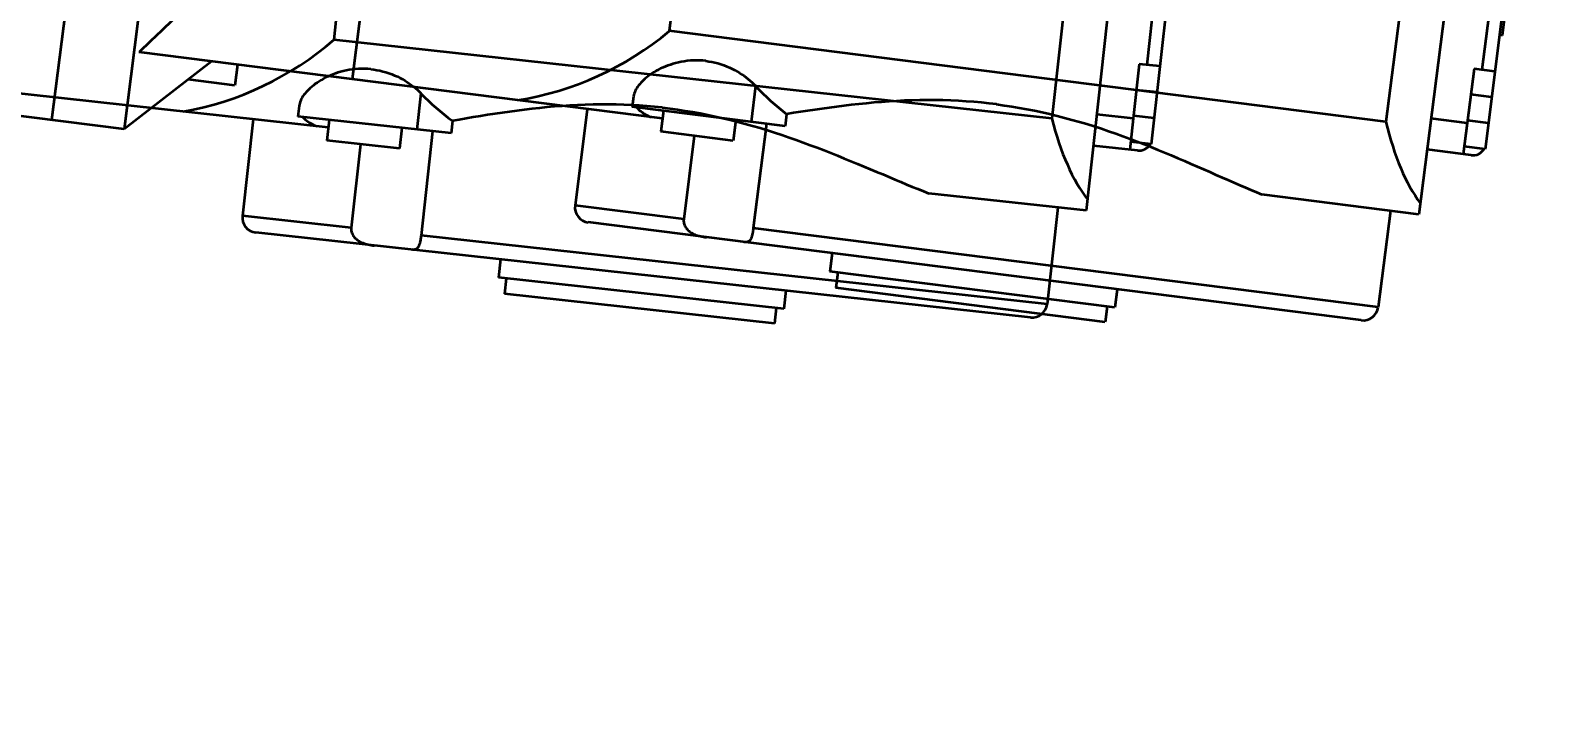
# Model space of a CAD drawing. Header units: millimetres. Extents: x -50460 to 50460, y -35640 to 35640.
# Drawn here: x 15225.3 to 15517.2, y -3550.3 to -3421.8 of the extents above; entities that cross this region are included whole.
import ezdxf

# ---------------------------------------------------------------- set-up
doc = ezdxf.new("R2010")
doc.units = ezdxf.units.MM
doc.layers.get('0').update_dxf_attribs({"lineweight": 35})
for name, color, linetype, lineweight in [('CDRAFT0', 7, 'Continuous', 15), ('EB0', 7, 'Continuous', 15), ('尺寸线层', 4, 'Continuous', 18)]:
    doc.layers.add(name, color=color, linetype=linetype, lineweight=lineweight)
doc.styles.get("Standard").update_dxf_attribs({"font": ''})
doc.styles.get('Standard').set_extended_font_data('宋体')
doc.dimstyles.new('AM_DEMATIC$0', dxfattribs={"dimscale": 120, "dimtxt": 3, "dimasz": 1.5, "dimexe": 1, "dimexo": 0, "dimgap": 1, "dimtad": 1, "dimdsep": 46, "dimtxsty": 'Standard', "dimblk": '_CAXARROW', "dimcen": 0, "dimdle": 3, "dimclrd": 256, "dimclre": 256, "dimclrt": 2, "dimadec": 0, "dimazin": 2, "dimtfac": 0.707107, "dimtdec": 3, "dimtmove": 0, "dimatfit": 3, "dimfxl": 0, "dimfrac": 2, "dimtolj": 1, "dimlwd": 18, "dimarcsym": 0})

# ---------------------------------------------------------------- blocks, each defined once
blk = doc.blocks.new('*X513')
at = {"layer": '尺寸线层', "linetype": 'Continuous', "lineweight": 18, "transparency": 16777216}
for points in [[(22089.95, -1589.73), (22112.45, -1769.73), (22067.45, -1769.73)], [(22089.95, -15589.73), (22112.45, -15409.73), (22067.45, -15409.73)]]:
    blk.add_hatch(color=256, dxfattribs=at).paths.add_polyline_path(points, flags=0)
at = {"layer": '尺寸线层', "transparency": 16777216}
for p, q in [((14580.26, -1589.73), (22209.95, -1589.73)), ((14580.26, -15589.73), (22209.95, -15589.73))]:
    blk.add_line(p, q, dxfattribs=at)
at = {"layer": '尺寸线层', "linetype": 'Continuous', "lineweight": 18, "transparency": 16777216}
blk.add_line((22089.95, -1589.73), (22089.95, -15589.73), dxfattribs=at)
at = {"layer": '尺寸线层', "color": 2, "transparency": 16777216, "insert": (21789.95, -8576.73), "char_height": 360, "width": 2392, "attachment_point": 5, "rotation": 90, "line_spacing_factor": 1.37}
blk.add_mtext('14000', dxfattribs=at)
blk = doc.blocks.new('_CAXARROW')
blk.add_hatch(color=0).paths.add_polyline_path([(0, 0), (-1, 0.125), (-1, -0.125)], flags=0)
blk = doc.blocks.new('*X597')
at = {"layer": 'CDRAFT0', "color": 1, "linetype": 'Continuous', "lineweight": 35}
for p, q in [((79.78, -33.9), (65.61, -163.12)), ((89.19, -49.01), (78.07, -150.4)), ((85.07, -63.65), (77.22, -135.22)), ((-73.99, -89.47), (-78.48, -130.42)), ((63.5, -104.54), (59.01, -145.5)), ((59.01, -145.5), (-78.48, -130.42)), ((-79.52, -147.21), (-179.92, -136.2)), ((-78.64, -137.04), (-79.11, -137.23)), ((-78.16, -136.86), (-78.64, -137.04)), ((-77.68, -136.7), (-78.16, -136.86)), ((-77.17, -136.55), (-77.68, -136.7)), ((-76.64, -136.41), (-77.17, -136.55)), ((-76.09, -136.29), (-76.64, -136.41)), ((-75.53, -136.18), (-76.09, -136.29)), ((-74.94, -136.09), (-75.53, -136.18)), ((-74.35, -136.03), (-74.94, -136.09)), ((-73.75, -135.98), (-74.35, -136.03)), ((-73.15, -135.96), (-73.75, -135.98)), ((-72.55, -135.96), (-73.15, -135.96)), ((-71.96, -135.99), (-72.55, -135.96)), ((-71.38, -136.04), (-71.96, -135.99)), ((-71.38, -136.04), (-70.81, -136.1)), ((-70.81, -136.1), (-70.23, -136.2)), ((-70.23, -136.2), (-69.64, -136.31)), ((-69.64, -136.31), (-69.06, -136.45)), ((-69.06, -136.45), (-68.48, -136.62)), ((-68.48, -136.62), (-67.91, -136.8)), ((-67.91, -136.8), (-67.35, -137.01)), ((-67.35, -137.01), (-66.81, -137.23)), ((75.73, -135.06), (74.59, -145.5)), ((79.71, -135.49), (75.73, -135.06)), ((-83.26, -139.9), (-83.51, -140.16)), ((-82.99, -139.65), (-83.26, -139.9)), ((-82.69, -139.39), (-82.99, -139.65)), ((-82.37, -139.13), (-82.69, -139.39)), ((-82.03, -138.87), (-82.37, -139.13)), ((-81.66, -138.62), (-82.03, -138.87)), ((-81.28, -138.37), (-81.66, -138.62)), ((-80.88, -138.12), (-81.28, -138.37)), ((-80.46, -137.88), (-80.88, -138.12)), ((-80.02, -137.66), (-80.46, -137.88)), ((-79.57, -137.44), (-80.02, -137.66)), ((-79.11, -137.23), (-79.57, -137.44)), ((-66.81, -137.23), (-66.29, -137.46)), ((-66.29, -137.46), (-65.8, -137.71)), ((-65.8, -137.71), (-65.33, -137.96)), ((-65.33, -137.96), (-64.88, -138.22)), ((-64.88, -138.22), (-64.45, -138.49)), ((-64.45, -138.49), (-64.03, -138.78)), ((-64.03, -138.78), (-63.61, -139.07)), ((-63.61, -139.07), (-63.21, -139.38)), ((-63.21, -139.38), (-62.83, -139.69)), ((-62.83, -139.69), (-62.46, -140.01)), ((-62.46, -140.01), (-62.12, -140.34)), ((79.16, -140.46), (75.19, -140.03)), ((-85.06, -142.78), (-85.1, -143.04)), ((-84.99, -142.52), (-85.06, -142.78)), ((-84.91, -142.26), (-84.99, -142.52)), ((-84.8, -142), (-84.91, -142.26)), ((-84.68, -141.73), (-84.8, -142)), ((-84.53, -141.47), (-84.68, -141.73)), ((-84.36, -141.2), (-84.53, -141.47)), ((-84.18, -140.94), (-84.36, -141.2)), ((-83.97, -140.68), (-84.18, -140.94)), ((-83.75, -140.42), (-83.97, -140.68)), ((-83.51, -140.16), (-83.75, -140.42)), ((-61.79, -140.66), (-62.54, -147.56)), ((-62.12, -140.34), (-61.79, -140.66)), ((-31.78, -142.92), (-33.26, -143)), ((-30.31, -142.87), (-31.78, -142.92)), ((-28.83, -142.82), (-30.31, -142.87)), ((-27.35, -142.8), (-28.83, -142.82)), ((-25.87, -142.8), (-27.35, -142.8)), ((-24.39, -142.82), (-25.87, -142.8)), ((-22.92, -142.87), (-24.39, -142.82)), ((-21.44, -142.93), (-22.92, -142.87)), ((-19.97, -143.01), (-21.44, -142.93)), ((-93.93, -145.63), (-95.96, -164.12)), ((-85.1, -143.06), (-85.32, -145.07)), ((-56.01, -148.28), (-85.32, -145.07)), ((-84.44, -145.16), (-84.28, -145.35)), ((-84.28, -145.35), (-84.1, -145.53)), ((-84.1, -145.53), (-83.9, -145.71)), ((-83.9, -145.71), (-83.68, -145.88)), ((-83.68, -145.88), (-83.45, -146.05)), ((-79.35, -145.72), (-79.79, -149.7)), ((-54.44, -145.71), (-55.76, -145.95)), ((-53.1, -145.48), (-54.44, -145.71)), ((-51.76, -145.25), (-53.1, -145.48)), ((-50.4, -145.03), (-51.76, -145.25)), ((-49.02, -144.8), (-50.4, -145.03)), ((-47.64, -144.59), (-49.02, -144.8)), ((-46.24, -144.38), (-47.64, -144.59)), ((-44.83, -144.18), (-46.24, -144.38)), ((-43.41, -143.99), (-44.83, -144.18)), ((-41.98, -143.81), (-43.41, -143.99)), ((-40.55, -143.64), (-41.98, -143.81)), ((-39.1, -143.48), (-40.55, -143.64)), ((-37.65, -143.34), (-39.1, -143.48)), ((-36.19, -143.21), (-37.65, -143.34)), ((-34.72, -143.1), (-36.19, -143.21)), ((-33.26, -143), (-34.72, -143.1)), ((-18.51, -143.12), (-19.97, -143.01)), ((-17.04, -143.25), (-18.51, -143.12)), ((-15.59, -143.4), (-17.04, -143.25)), ((-15.59, -143.4), (-14.13, -143.57)), ((-14.13, -143.57), (-12.68, -143.77)), ((-12.68, -143.77), (-11.22, -143.99)), ((-11.22, -143.99), (-9.77, -144.23)), ((-9.77, -144.23), (-8.32, -144.49)), ((-8.32, -144.49), (-6.87, -144.77)), ((-6.87, -144.77), (-5.42, -145.07)), ((-5.42, -145.07), (-3.98, -145.4)), ((-3.98, -145.4), (-2.54, -145.74)), ((-2.54, -145.74), (-1.11, -146.11)), ((74.59, -145.5), (67.63, -144.73)), ((74.59, -145.5), (73.93, -151.46)), ((78.62, -145.43), (74.64, -145)), ((-83.45, -146.05), (-83.2, -146.22)), ((-83.2, -146.22), (-82.93, -146.38)), ((-82.93, -146.38), (-82.65, -146.53)), ((-82.65, -146.53), (-82.35, -146.68)), ((-82.35, -146.68), (-82.04, -146.83)), ((-82.04, -146.83), (-81.72, -146.97)), ((-65.44, -147.25), (-65.87, -151.22)), ((-59.57, -147.89), (-61.76, -167.87)), ((-55.76, -145.95), (-56.01, -148.28)), ((-1.11, -146.11), (0.32, -146.49)), ((0.32, -146.49), (1.74, -146.89)), ((1.74, -146.89), (3.15, -147.3)), ((3.15, -147.3), (4.55, -147.73)), ((4.55, -147.73), (5.95, -148.17)), ((5.95, -148.17), (7.33, -148.63)), ((7.33, -148.63), (8.71, -149.1)), ((-65.87, -151.22), (-79.79, -149.7)), ((-73.36, -150.4), (-75.12, -166.4)), ((8.71, -149.1), (10.07, -149.58)), ((10.07, -149.58), (11.43, -150.06)), ((11.43, -150.06), (12.77, -150.56)), ((12.77, -150.56), (14.1, -151.06)), ((14.1, -151.06), (15.41, -151.57)), ((15.41, -151.57), (16.72, -152.08)), ((75.42, -151.62), (66.98, -150.7)), ((78.07, -150.4), (74.1, -149.97)), ((16.72, -152.08), (18.01, -152.59)), ((18.01, -152.59), (19.29, -153.11)), ((19.29, -153.11), (20.55, -153.63)), ((20.55, -153.63), (21.8, -154.14)), ((21.8, -154.14), (23.03, -154.66)), ((23.03, -154.66), (24.25, -155.17)), ((24.25, -155.17), (25.45, -155.67)), ((25.45, -155.67), (26.64, -156.17)), ((26.64, -156.17), (27.81, -156.66)), ((27.81, -156.66), (28.96, -157.15)), ((28.96, -157.15), (30.09, -157.62)), ((30.09, -157.62), (31.21, -158.09)), ((31.21, -158.09), (32.31, -158.54)), ((32.31, -158.54), (33.39, -158.98)), ((33.39, -158.98), (34.45, -159.41)), ((34.45, -159.41), (35.49, -159.82)), ((65.61, -163.12), (35.49, -159.82)), ((60.15, -162.52), (58.12, -181.01)), ((65.61, -163.12), (65.61, -163.12)), ((-75.12, -166.4), (-95.96, -164.12)), ((54.92, -183.58), (-93.39, -167.32)), ((-75.12, -166.4), (-75.13, -166.6)), ((-75.13, -166.6), (-75.13, -166.79)), ((-75.13, -166.79), (-75.11, -166.98)), ((-75.11, -166.98), (-75.07, -167.17)), ((-75.07, -167.17), (-75.02, -167.35)), ((-75.02, -167.35), (-74.95, -167.53)), ((-74.95, -167.53), (-74.87, -167.7)), ((-74.87, -167.7), (-74.77, -167.87)), ((-74.77, -167.87), (-74.67, -168.03)), ((-74.67, -168.03), (-74.55, -168.19)), ((-74.55, -168.19), (-74.42, -168.33)), ((-74.42, -168.33), (-74.28, -168.48)), ((-74.28, -168.48), (-74.12, -168.62)), ((-74.12, -168.62), (-73.95, -168.75)), ((-73.95, -168.75), (-73.76, -168.88)), ((-73.76, -168.88), (-73.56, -169)), ((-73.56, -169), (-73.36, -169.11)), ((-73.36, -169.11), (-73.13, -169.21)), ((-73.13, -169.21), (-72.9, -169.31)), ((-61.97, -169.22), (-62, -169.35)), ((-61.94, -169.08), (-61.97, -169.22)), ((-61.92, -168.95), (-61.94, -169.08)), ((-61.89, -168.8), (-61.92, -168.95)), ((-61.87, -168.66), (-61.89, -168.8)), ((-61.84, -168.5), (-61.87, -168.66)), ((-61.82, -168.35), (-61.84, -168.5)), ((-61.8, -168.19), (-61.82, -168.35)), ((-61.78, -168.03), (-61.8, -168.19)), ((-61.76, -167.87), (-61.78, -168.03)), ((58.12, -181.01), (-61.76, -167.87)), ((-72.9, -169.31), (-72.65, -169.4)), ((-72.65, -169.4), (-72.4, -169.48)), ((-72.4, -169.48), (-72.13, -169.56)), ((-72.13, -169.56), (-71.85, -169.62)), ((-71.85, -169.62), (-71.57, -169.68)), ((-71.57, -169.68), (-71.28, -169.73)), ((-71.28, -169.73), (-71, -169.77)), ((-71, -169.77), (-70.71, -169.81)), ((-63.4, -170.6), (-63.53, -170.59)), ((-63.28, -170.61), (-63.4, -170.6)), ((-63.17, -170.61), (-63.28, -170.61)), ((-63.06, -170.6), (-63.17, -170.61)), ((-62.96, -170.59), (-63.06, -170.6)), ((-62.87, -170.57), (-62.96, -170.59)), ((-62.78, -170.54), (-62.87, -170.57)), ((-62.69, -170.5), (-62.78, -170.54)), ((-62.61, -170.45), (-62.69, -170.5)), ((-62.53, -170.4), (-62.61, -170.45)), ((-62.47, -170.33), (-62.53, -170.4)), ((-62.4, -170.26), (-62.47, -170.33)), ((-62.34, -170.19), (-62.4, -170.26)), ((-62.29, -170.1), (-62.34, -170.19)), ((-62.24, -170.01), (-62.29, -170.1)), ((-62.19, -169.92), (-62.24, -170.01)), ((-62.15, -169.81), (-62.19, -169.92)), ((-62.11, -169.7), (-62.15, -169.81)), ((-62.07, -169.59), (-62.11, -169.7)), ((-62.04, -169.47), (-62.07, -169.59)), ((-62, -169.35), (-62.04, -169.47)), ((-46.57, -172.45), (-46.95, -175.93)), ((7.72, -181.92), (-46.95, -175.93)), ((-45.46, -176.09), (-45.79, -179.08)), ((5.9, -184.74), (-45.79, -179.08)), ((8.1, -178.45), (7.72, -181.92)), ((6.23, -181.76), (5.9, -184.74))]:
    blk.add_line(p, q, dxfattribs=at)
for centre, radius, start, end in [((-117.77, -85.08), 60, 280.0301, 310.9097), ((75.7, -149.14), 2.5, 263.7431, 330.1647), ((75.7, -149.14), 2.5, 353.5844, 353.7431), ((-93.08, -164.44), 2.9, 173.7433, 263.7432), ((55.24, -180.7), 2.9, 263.7431, 353.743)]:
    blk.add_arc(centre, radius, start, end, dxfattribs=at)
for centre, ratio, start_param, end_param in [((-27.41, -94.99), 0.848485, 5.672399, 5.822609), ((81.13, -106.89), 0.404026, 5.459973, 5.889783)]:
    blk.add_ellipse(centre, major_axis=(-6.54, -59.64), ratio=ratio, start_param=start_param, end_param=end_param, dxfattribs=at)
blk = doc.blocks.new('*X593')
at = {"layer": '尺寸线层'}
blk.add_blockref('*X597', (84.81, -189.87), dxfattribs=at)
blk = doc.blocks.new('*X566')
at = {"layer": 'EB0'}
blk.add_blockref('*X593', (-3215.73, 352.57), dxfattribs=at)
blk = doc.blocks.new('*X630')
at = {"layer": 'CDRAFT0', "color": 1, "linetype": 'Continuous', "lineweight": 35}
for p, q in [((-178.84, 12.58), (-198.95, -146.15)), ((-164.95, 10.82), (-185.06, -147.91)), ((79.2, -35.23), (62.86, -164.2)), ((88.35, -50.51), (75.53, -151.7)), ((83.99, -65.07), (74.94, -136.5)), ((-75.49, -88.21), (-80.66, -129.08)), ((61.73, -105.6), (56.55, -146.47)), ((-138.5, -115.39), (-141.41, -138.32)), ((80.55, -116.05), (78.79, -129.93)), ((-175.78, -127), (-177.83, -129)), ((-179.97, -131.05), (-182.18, -133.16)), ((-177.83, -129), (-179.97, -131.05)), ((56.55, -146.47), (-80.66, -129.08)), ((78.79, -129.93), (78.3, -129.87)), ((-81.98, -145.85), (-182.18, -133.16)), ((-168.29, -134.92), (-185.06, -147.91)), ((-163.33, -135.55), (-163.84, -139.51)), ((-83.6, -136.98), (-83.98, -137.22)), ((-83.19, -136.74), (-83.6, -136.98)), ((-82.76, -136.51), (-83.19, -136.74)), ((-82.32, -136.29), (-82.76, -136.51)), ((-81.87, -136.08), (-82.32, -136.29)), ((-81.41, -135.88), (-81.87, -136.08)), ((-80.93, -135.7), (-81.41, -135.88)), ((-80.45, -135.53), (-80.93, -135.7)), ((-79.96, -135.38), (-80.45, -135.53)), ((-79.46, -135.23), (-79.96, -135.38)), ((-78.93, -135.1), (-79.46, -135.23)), ((-78.37, -134.99), (-78.93, -135.1)), ((-77.81, -134.89), (-78.37, -134.99)), ((-77.22, -134.81), (-77.81, -134.89)), ((-76.63, -134.76), (-77.22, -134.81)), ((-76.03, -134.72), (-76.63, -134.76)), ((-75.43, -134.71), (-76.03, -134.72)), ((-74.83, -134.72), (-75.43, -134.71)), ((-74.24, -134.76), (-74.83, -134.72)), ((-73.66, -134.82), (-74.24, -134.76)), ((-73.66, -134.82), (-73.09, -134.89)), ((-73.09, -134.89), (-72.51, -135)), ((-72.51, -135), (-71.92, -135.12)), ((-71.92, -135.12), (-71.34, -135.27)), ((-71.34, -135.27), (-70.77, -135.45)), ((-70.77, -135.45), (-70.2, -135.64)), ((-70.2, -135.64), (-69.65, -135.85)), ((-69.65, -135.85), (-69.11, -136.08)), ((-69.11, -136.08), (-68.6, -136.33)), ((-68.6, -136.33), (-68.1, -136.58)), ((-68.1, -136.58), (-67.64, -136.84)), ((-67.64, -136.84), (-67.2, -137.11)), ((-67.2, -137.11), (-66.77, -137.39)), ((73.45, -136.31), (72.13, -146.73)), ((77.42, -136.82), (73.45, -136.31)), ((-163.84, -139.51), (-172.76, -138.38)), ((-86.9, -140.03), (-87.05, -140.29)), ((-86.73, -139.76), (-86.9, -140.03)), ((-86.54, -139.5), (-86.73, -139.76)), ((-86.33, -139.24), (-86.54, -139.5)), ((-86.1, -138.99), (-86.33, -139.24)), ((-85.86, -138.73), (-86.1, -138.99)), ((-85.6, -138.48), (-85.86, -138.73)), ((-85.32, -138.23), (-85.6, -138.48)), ((-85.02, -137.98), (-85.32, -138.23)), ((-84.7, -137.72), (-85.02, -137.98)), ((-84.35, -137.47), (-84.7, -137.72)), ((-83.98, -137.22), (-84.35, -137.47)), ((-66.77, -137.39), (-66.35, -137.68)), ((-66.35, -137.68), (-65.94, -137.98)), ((-65.94, -137.98), (-65.55, -138.29)), ((-65.55, -138.29), (-65.17, -138.61)), ((-65.17, -138.61), (-64.81, -138.94)), ((-64.14, -139.6), (-65.02, -146.49)), ((-64.81, -138.94), (-64.47, -139.27)), ((-64.47, -139.27), (-64.14, -139.6)), ((-87.49, -141.61), (-87.75, -143.61)), ((-87.45, -141.33), (-87.49, -141.59)), ((-87.38, -141.07), (-87.45, -141.33)), ((-87.29, -140.81), (-87.38, -141.07)), ((-87.18, -140.55), (-87.29, -140.81)), ((-87.05, -140.29), (-87.18, -140.55)), ((-42.96, -142.94), (-44.4, -143.08)), ((-41.51, -142.8), (-42.96, -142.94)), ((-40.05, -142.69), (-41.51, -142.8)), ((-38.59, -142.58), (-40.05, -142.69)), ((-37.13, -142.49), (-38.59, -142.58)), ((-35.66, -142.42), (-37.13, -142.49)), ((-34.18, -142.37), (-35.66, -142.42)), ((-32.71, -142.34), (-34.18, -142.37)), ((-31.23, -142.32), (-32.71, -142.34)), ((-29.75, -142.32), (-31.23, -142.32)), ((-28.27, -142.35), (-29.75, -142.32)), ((-26.79, -142.39), (-28.27, -142.35)), ((-25.32, -142.46), (-26.79, -142.39)), ((-23.84, -142.55), (-25.32, -142.46)), ((-22.38, -142.66), (-23.84, -142.55)), ((-20.91, -142.79), (-22.38, -142.66)), ((-19.45, -142.94), (-20.91, -142.79)), ((-18, -143.12), (-19.45, -142.94)), ((76.79, -141.78), (72.82, -141.27)), ((-185.06, -147.91), (-208.87, -144.9)), ((-96.37, -144.03), (-98.71, -162.48)), ((-58.5, -147.32), (-87.75, -143.61)), ((-86.87, -143.72), (-86.71, -143.91)), ((-86.71, -143.91), (-86.54, -144.09)), ((-86.54, -144.09), (-86.34, -144.28)), ((-86.34, -144.28), (-86.13, -144.45)), ((-86.13, -144.45), (-85.89, -144.63)), ((-85.89, -144.63), (-85.65, -144.8)), ((-85.65, -144.8), (-85.38, -144.96)), ((-85.38, -144.96), (-85.1, -145.12)), ((-85.1, -145.12), (-84.81, -145.28)), ((-84.81, -145.28), (-84.5, -145.43)), ((-84.5, -145.43), (-84.18, -145.57)), ((-81.79, -144.36), (-82.3, -148.33)), ((-58.2, -144.99), (-58.5, -147.32)), ((-56.88, -144.78), (-58.2, -144.99)), ((-55.54, -144.57), (-56.88, -144.78)), ((-54.19, -144.36), (-55.54, -144.57)), ((-52.83, -144.16), (-54.19, -144.36)), ((-51.45, -143.96), (-52.83, -144.16)), ((-50.06, -143.77), (-51.45, -143.96)), ((-48.66, -143.58), (-50.06, -143.77)), ((-47.25, -143.4), (-48.66, -143.58)), ((-45.83, -143.24), (-47.25, -143.4)), ((-44.4, -143.08), (-45.83, -143.24)), ((-18, -143.12), (-16.55, -143.32)), ((-16.55, -143.32), (-15.1, -143.53)), ((-15.1, -143.53), (-13.65, -143.78)), ((-13.65, -143.78), (-12.2, -144.04)), ((-12.2, -144.04), (-10.75, -144.33)), ((-10.75, -144.33), (-9.3, -144.63)), ((-9.3, -144.63), (-7.86, -144.96)), ((-7.86, -144.96), (-6.42, -145.31)), ((-6.42, -145.31), (-4.99, -145.68)), ((-4.99, -145.68), (-3.56, -146.07)), ((72.13, -146.73), (65.18, -145.85)), ((-68.41, -150.09), (-82.3, -148.33)), ((-67.91, -146.12), (-68.41, -150.09)), ((-62.05, -146.87), (-64.58, -166.81)), ((-3.56, -146.07), (-2.14, -146.47)), ((-2.14, -146.47), (-0.73, -146.89)), ((-0.73, -146.89), (0.67, -147.33)), ((0.67, -147.33), (2.07, -147.78)), ((2.07, -147.78), (3.45, -148.25)), ((3.45, -148.25), (4.83, -148.73)), ((4.83, -148.73), (6.2, -149.22)), ((72.13, -146.73), (71.37, -152.68)), ((76.16, -146.74), (72.19, -146.23)), ((-75.88, -149.14), (-77.91, -165.12)), ((6.2, -149.22), (7.56, -149.72)), ((7.56, -149.72), (8.9, -150.23)), ((8.9, -150.23), (10.23, -150.75)), ((10.23, -150.75), (11.55, -151.28)), ((11.55, -151.28), (12.86, -151.81)), ((75.53, -151.7), (71.56, -151.19)), ((12.86, -151.81), (14.16, -152.34)), ((14.16, -152.34), (15.44, -152.87)), ((15.44, -152.87), (16.71, -153.41)), ((16.71, -153.41), (17.96, -153.95)), ((17.96, -153.95), (19.2, -154.49)), ((19.2, -154.49), (20.43, -155.02)), ((72.86, -152.87), (64.43, -151.8)), ((20.43, -155.02), (21.64, -155.55)), ((21.64, -155.55), (22.83, -156.08)), ((22.83, -156.08), (24.01, -156.6)), ((24.01, -156.6), (25.17, -157.11)), ((25.17, -157.11), (26.31, -157.61)), ((26.31, -157.61), (27.44, -158.11)), ((27.44, -158.11), (28.55, -158.59)), ((28.55, -158.59), (29.64, -159.06)), ((29.64, -159.06), (30.71, -159.52)), ((30.71, -159.52), (31.76, -159.96)), ((31.76, -159.96), (32.8, -160.39)), ((62.86, -164.2), (32.8, -160.39)), ((-77.91, -165.12), (-98.71, -162.48)), ((51.82, -184.48), (-96.19, -165.72)), ((-77.91, -165.12), (-77.92, -165.31)), ((-77.92, -165.31), (-77.92, -165.5)), ((-77.92, -165.5), (-77.9, -165.69)), ((-77.9, -165.69), (-77.87, -165.88)), ((-77.87, -165.88), (-77.82, -166.06)), ((-77.82, -166.06), (-77.76, -166.25)), ((-77.76, -166.25), (-77.68, -166.42)), ((57.4, -163.51), (55.06, -181.96)), ((62.86, -164.2), (62.86, -164.2)), ((-77.68, -166.42), (-77.59, -166.59)), ((-77.59, -166.59), (-77.48, -166.75)), ((-77.48, -166.75), (-77.37, -166.91)), ((-77.37, -166.91), (-77.24, -167.06)), ((-77.24, -167.06), (-77.1, -167.21)), ((-77.1, -167.21), (-76.94, -167.35)), ((-76.94, -167.35), (-76.78, -167.48)), ((-76.78, -167.48), (-76.59, -167.61)), ((-76.59, -167.61), (-76.4, -167.74)), ((-76.4, -167.74), (-76.19, -167.85)), ((-76.19, -167.85), (-75.97, -167.96)), ((-75.97, -167.96), (-75.74, -168.06)), ((-75.74, -168.06), (-75.49, -168.16)), ((-75.49, -168.16), (-75.24, -168.24)), ((-75.24, -168.24), (-74.97, -168.32)), ((-74.97, -168.32), (-74.69, -168.39)), ((-74.69, -168.39), (-74.41, -168.45)), ((-74.41, -168.45), (-74.13, -168.51)), ((-74.13, -168.51), (-73.84, -168.55)), ((-73.84, -168.55), (-73.55, -168.59)), ((-65.26, -169.19), (-65.32, -169.26)), ((-65.2, -169.12), (-65.26, -169.19)), ((-65.14, -169.03), (-65.2, -169.12)), ((-65.09, -168.94), (-65.14, -169.03)), ((-65.04, -168.85), (-65.09, -168.94)), ((-65, -168.74), (-65.04, -168.85)), ((-64.95, -168.64), (-65, -168.74)), ((-64.92, -168.52), (-64.95, -168.64)), ((-64.88, -168.4), (-64.92, -168.52)), ((-64.84, -168.28), (-64.88, -168.4)), ((-64.81, -168.15), (-64.84, -168.28)), ((-64.78, -168.02), (-64.81, -168.15)), ((-64.75, -167.88), (-64.78, -168.02)), ((-64.72, -167.74), (-64.75, -167.88)), ((-64.69, -167.59), (-64.72, -167.74)), ((-64.67, -167.44), (-64.69, -167.59)), ((-64.64, -167.28), (-64.67, -167.44)), ((-64.62, -167.13), (-64.64, -167.28)), ((-64.6, -166.97), (-64.62, -167.13)), ((-64.58, -166.81), (-64.6, -166.97)), ((55.06, -181.96), (-64.58, -166.81)), ((-66.26, -169.51), (-66.39, -169.5)), ((-66.14, -169.52), (-66.26, -169.51)), ((-66.03, -169.52), (-66.14, -169.52)), ((-65.92, -169.52), (-66.03, -169.52)), ((-65.82, -169.5), (-65.92, -169.52)), ((-65.73, -169.48), (-65.82, -169.5)), ((-65.64, -169.46), (-65.73, -169.48)), ((-65.55, -169.42), (-65.64, -169.46)), ((-65.47, -169.37), (-65.55, -169.42)), ((-65.39, -169.32), (-65.47, -169.37)), ((-65.32, -169.26), (-65.39, -169.32)), ((-49.47, -171.64), (-49.91, -175.12)), ((4.66, -182.03), (-49.91, -175.12)), ((-48.42, -175.3), (-48.8, -178.28)), ((2.79, -184.82), (-48.8, -178.28)), ((5.1, -178.56), (4.66, -182.03)), ((3.17, -181.84), (2.79, -184.82))]:
    blk.add_line(p, q, dxfattribs=at)
for centre, radius, start, end in [((-119.19, -83.09), 60, 279.0661, 309.9458), ((73.18, -150.39), 2.5, 262.7792, 329.2008), ((73.18, -150.39), 2.5, 352.6204, 352.7792), ((-95.83, -162.85), 2.9, 172.7793, 262.7792), ((52.19, -181.6), 2.9, 262.7792, 352.7791)]:
    blk.add_arc(centre, radius, start, end, dxfattribs=at)
for centre, ratio, start_param, end_param in [((-29, -94.51), 0.848485, 5.672399, 5.822609), ((79.32, -108.24), 0.404026, 5.459973, 5.889783)]:
    blk.add_ellipse(centre, major_axis=(-7.54, -59.52), ratio=ratio, start_param=start_param, end_param=end_param, dxfattribs=at)
blk = doc.blocks.new('*X626')
at = {"layer": '尺寸线层'}
blk.add_blockref('*X630', (81.61, -191.27), dxfattribs=at)
blk = doc.blocks.new('*X599')
at = {"layer": 'EB0'}
blk.add_blockref('*X626', (-3209.34, 406.62), dxfattribs=at)

msp = doc.modelspace()

# ---------------------------------------------------------------- dimensions: what is measured, and where the dimension line sits
at = {"layer": '尺寸线层'}
dim = msp.add_linear_dim(base=(22089.946, -15589.726), p1=(14580.258, -1589.726), p2=(14580.258, -15589.726), angle=270, dimstyle='AM_DEMATIC$0', override={"dimsah": 1, "dimtfill": 1, "dimtzin": 8}, dxfattribs=at)
dim.commit()
dim.dimension.update_dxf_attribs({"geometry": '*X513', "text_midpoint": (22089.946, -8589.726)})

# ---------------------------------------------------------------- next in the draw order: block references
msp.add_blockref('*X566', (18492.798, -3455.852), dxfattribs=at)

# ---------------------------------------------------------------- next in the draw order: block references
msp.add_blockref('*X599', (18556.05, -3508.146), dxfattribs=at)

doc.saveas('drawing.dxf')
